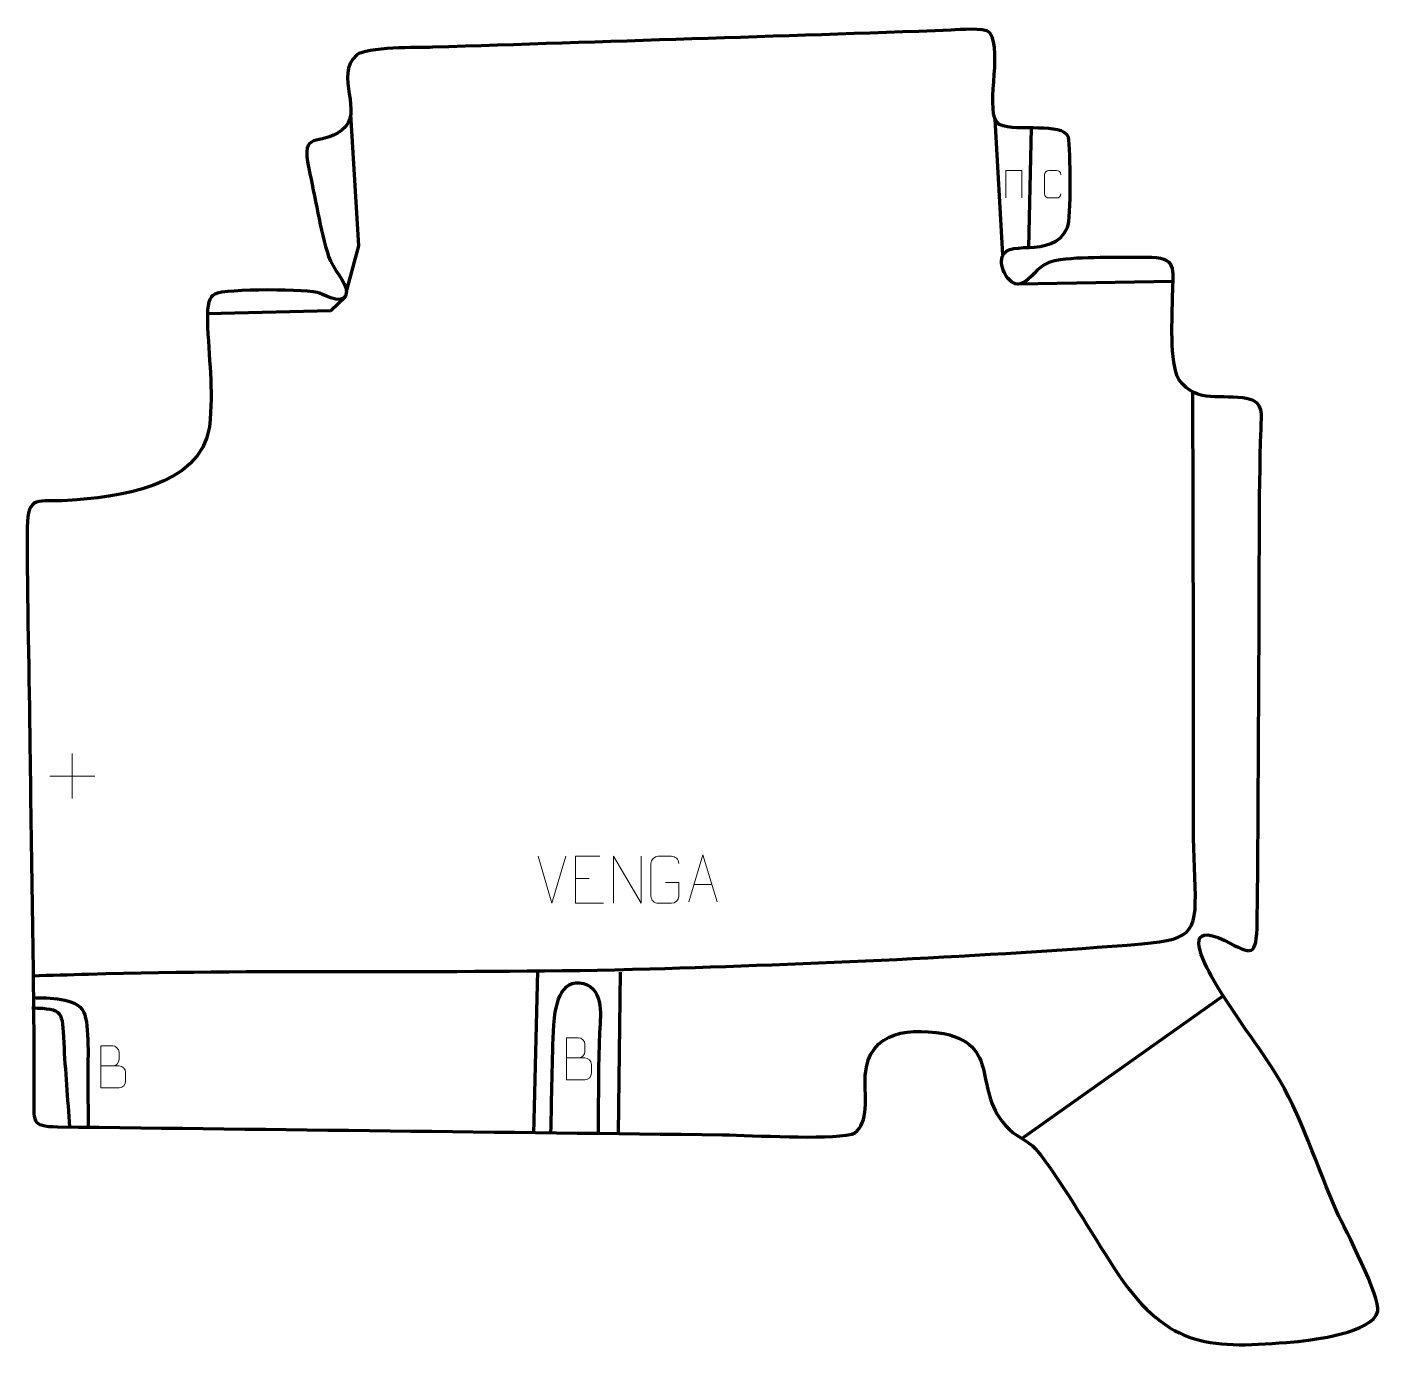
# Model space of a CAD drawing. Header units: millimetres. Extents: x -699 to 21, y 86 to 789.
import ezdxf

# ---------------------------------------------------------------- set-up
doc = ezdxf.new("R2010")
doc.units = ezdxf.units.MM
doc.header["$MEASUREMENT"] = 0
doc.layers.add('layer 2', color=7, linetype='Continuous')
doc.layers.add('layer 3', color=7, linetype='Continuous')

msp = doc.modelspace()

# ---------------------------------------------------------------- linework, layer by layer
at = {"layer": 'layer 2', "color": 142, "lineweight": 158}
for points, knots in [([(-528.9874, 647.9101), (-528.9874, 647.9101), (-522.4535, 672.2059), (-522.4535, 672.2059), (-522.4535, 672.2059), (-522.4535, 672.2059), (-526.7602, 742.1076), (-526.7602, 742.1076)], [0, 0, 0, 0, 0.33333333, 0.33333333, 0.33333333, 0.33333333, 1, 1, 1, 1]), ([(-602.8873, 636.3597), (-602.8873, 636.3597), (-537.2702, 637.81), (-537.2702, 637.81), (-537.2702, 637.81), (-537.2702, 637.81), (-529.701, 645.242), (-529.701, 645.242)], [0, 0, 0, 0, 0.33333333, 0.33333333, 0.33333333, 0.33333333, 1, 1, 1, 1]), ([(-696.0856, 284.3266), (-686.0917, 284.6157), (-676.0979, 284.9049), (-666.104, 285.1939), (-666.104, 285.1939), (-566.665, 288.0704), (-467.2259, 285.1263), (-367.7868, 288.0029), (-367.7868, 288.0029), (-283.0833, 290.4533), (-189.8174, 294.5118), (-106.3957, 301.2703), (-106.3957, 301.2703), (-77.9554, 303.5744), (-77.0647, 308.3608), (-78.3064, 336.6803), (-78.3064, 336.6803), (-79.507, 364.0633), (-78.8408, 391.8621), (-78.885, 419.2954), (-78.885, 419.2954), (-79.0324, 477.7204), (-79.1641, 536.1454), (-79.2991, 594.5704)], [0, 0, 0, 0, 0.14285714, 0.14285714, 0.14285714, 0.14285714, 0.28571429, 0.28571429, 0.28571429, 0.28571429, 0.42857143, 0.42857143, 0.42857143, 0.42857143, 0.57142857, 0.57142857, 0.57142857, 0.57142857, 0.71428571, 0.71428571, 0.71428571, 0.71428571, 1, 1, 1, 1]), ([(-420.3753, 200.8555), (-419.8468, 219.8225), (-419.8007, 239.4301), (-418.8404, 258.297), (-418.8404, 258.297), (-418.416, 266.6357), (-415.473, 283.8521), (-403.105, 280.1636), (-403.105, 280.1636), (-391.5668, 276.7225), (-394.2353, 262.0157), (-394.596, 252.6911), (-394.596, 252.6911), (-395.2391, 236.068), (-395.123, 218.7474), (-395.3206, 202.0491), (-395.3206, 202.0491), (-395.3206, 202.0491), (-395.3386, 200.5541), (-395.3386, 200.5541)], [0, 0, 0, 0, 0.16666667, 0.16666667, 0.16666667, 0.16666667, 0.33333333, 0.33333333, 0.33333333, 0.33333333, 0.5, 0.5, 0.5, 0.5, 0.66666667, 0.66666667, 0.66666667, 0.66666667, 1, 1, 1, 1]), ([(-696.1489, 267.1946), (-679.1035, 266.8315), (-680.1433, 265.4627), (-679.2262, 248.714), (-679.2262, 248.714), (-678.4135, 233.872), (-677.1564, 218.7984), (-676.1, 203.946)], [0, 0, 0, 0, 0.33333333, 0.33333333, 0.33333333, 0.33333333, 1, 1, 1, 1]), ([(-695.3415, 272.6856), (-687.4099, 272.3891), (-672.6894, 273.1211), (-668.5477, 264.8245), (-668.5477, 264.8245), (-665.4196, 258.5584), (-666.4862, 237.1093), (-666.4558, 229.1333), (-666.4558, 229.1333), (-666.4502, 227.6541), (-666.4379, 226.1764), (-666.4238, 224.6973), (-666.4238, 224.6973), (-666.3506, 218.2369), (-666.2773, 211.7764), (-666.204, 205.316), (-666.204, 205.316), (-666.204, 205.316), (-666.1871, 203.8251), (-666.1871, 203.8251)], [0, 0, 0, 0, 0.16666667, 0.16666667, 0.16666667, 0.16666667, 0.33333333, 0.33333333, 0.33333333, 0.33333333, 0.5, 0.5, 0.5, 0.5, 0.66666667, 0.66666667, 0.66666667, 0.66666667, 1, 1, 1, 1])]:
    msp.add_open_spline(points, degree=3, knots=knots, dxfattribs=at)
for points in [[(-180.2008, 667.5467), (-180.2008, 667.5467), (-184.3123, 739.4558), (-184.3123, 739.4558)], [(-165.1316, 734.9002), (-165.1316, 734.9002), (-166.5985, 671.4309), (-166.5985, 671.4309)], [(-89.8069, 653.2791), (-89.8069, 653.2791), (-171.9755, 651.944), (-171.9755, 651.944)], [(-429.3817, 200.2549), (-429.3817, 200.2549), (-427.2742, 286.8841), (-427.2742, 286.8841)], [(-383.6086, 286.2445), (-383.6086, 286.2445), (-384.6423, 200.4253), (-384.6423, 200.4253)], [(-170.0876, 197.7652), (-170.0876, 197.7652), (-63.2027, 273.6383), (-63.2027, 273.6383)]]:
    msp.add_open_spline(points, degree=3, dxfattribs=at)
at = {"layer": 'layer 2', "color": 250, "lineweight": 9}
for points, knots in [([(-178.6021, 697.7845), (-178.6021, 697.7845), (-178.6021, 712.247), (-178.6021, 712.247), (-178.6021, 712.247), (-178.6021, 712.247), (-170.1134, 712.247), (-170.1134, 712.247), (-170.1134, 712.247), (-170.1134, 712.247), (-170.1134, 697.7845), (-170.1134, 697.7845)], [0, 0, 0, 0, 0.25, 0.25, 0.25, 0.25, 0.5, 0.5, 0.5, 0.5, 1, 1, 1, 1]), ([(-149.3681, 699.9389), (-149.4501, 698.5767), (-150.4334, 697.7093), (-151.6926, 697.7029), (-151.6926, 697.7029), (-153.0598, 697.7032), (-154.427, 697.7032), (-155.7939, 697.7029), (-155.7939, 697.7029), (-156.9225, 697.6412), (-158.0788, 698.746), (-158.0722, 699.9288), (-158.0722, 699.9288), (-158.072, 703.3117), (-158.072, 706.6945), (-158.0722, 710.077), (-158.0722, 710.077), (-158.0697, 711.3305), (-157.0456, 712.3385), (-155.7837, 712.3306), (-155.7837, 712.3306), (-154.4202, 712.3306), (-153.0564, 712.3306), (-151.6926, 712.3306), (-151.6926, 712.3306), (-150.5513, 712.3514), (-149.3837, 711.4769), (-149.3681, 710.0478)], [0, 0, 0, 0, 0.125, 0.125, 0.125, 0.125, 0.25, 0.25, 0.25, 0.25, 0.375, 0.375, 0.375, 0.375, 0.5, 0.5, 0.5, 0.5, 0.625, 0.625, 0.625, 0.625, 0.75, 0.75, 0.75, 0.75, 1, 1, 1, 1]), ([(-394.3916, 347.8023), (-394.3916, 347.8023), (-407.2655, 347.8023), (-407.2655, 347.8023), (-407.2655, 347.8023), (-407.2655, 347.8023), (-407.2655, 322.8487), (-407.2655, 322.8487), (-407.2655, 322.8487), (-407.2655, 322.8487), (-392.3997, 322.8487), (-392.3997, 322.8487)], [0, 0, 0, 0, 0.25, 0.25, 0.25, 0.25, 0.5, 0.5, 0.5, 0.5, 1, 1, 1, 1]), ([(-387.16, 322.8488), (-387.16, 322.8488), (-387.16, 347.8023), (-387.16, 347.8023), (-387.16, 347.8023), (-387.16, 347.8023), (-372.5052, 322.8488), (-372.5052, 322.8488), (-372.5052, 322.8488), (-372.5052, 322.8488), (-372.5052, 347.8023), (-372.5052, 347.8023)], [0, 0, 0, 0, 0.25, 0.25, 0.25, 0.25, 0.5, 0.5, 0.5, 0.5, 1, 1, 1, 1]), ([(-359.5777, 333.8345), (-359.5777, 333.8345), (-352.4096, 333.8345), (-352.4096, 333.8345), (-352.4096, 333.8345), (-352.4096, 333.8345), (-352.4096, 326.6664), (-352.4096, 326.6664), (-352.4096, 326.6664), (-352.5493, 324.343), (-354.2265, 322.8634), (-356.3743, 322.8526), (-356.3743, 322.8526), (-358.7061, 322.853), (-361.0381, 322.853), (-363.3696, 322.8526), (-363.3696, 322.8526), (-365.2945, 322.7472), (-367.2667, 324.6317), (-367.2555, 326.649), (-367.2555, 326.649), (-367.2551, 332.4191), (-367.2551, 338.1888), (-367.2555, 343.9581), (-367.2555, 343.9581), (-367.2513, 346.0962), (-365.5045, 347.8154), (-363.3522, 347.802), (-363.3522, 347.802), (-361.0265, 347.802), (-358.7004, 347.802), (-356.3743, 347.802), (-356.3743, 347.802), (-354.4276, 347.8374), (-352.4362, 346.3459), (-352.4096, 343.9082)], [0, 0, 0, 0, 0.1, 0.1, 0.1, 0.1, 0.2, 0.2, 0.2, 0.2, 0.3, 0.3, 0.3, 0.3, 0.4, 0.4, 0.4, 0.4, 0.5, 0.5, 0.5, 0.5, 0.6, 0.6, 0.6, 0.6, 0.7, 0.7, 0.7, 0.7, 0.8, 0.8, 0.8, 0.8, 1, 1, 1, 1]), ([(-347.0482, 323.5851), (-347.0482, 323.5851), (-339.6772, 348.5386), (-339.6772, 348.5386), (-339.6772, 348.5386), (-339.6772, 348.5386), (-332.1073, 323.5851), (-332.1073, 323.5851)], [0, 0, 0, 0, 0.33333333, 0.33333333, 0.33333333, 0.33333333, 1, 1, 1, 1]), ([(-659.6246, 236.3459), (-656.3656, 236.3463), (-653.1062, 236.3463), (-649.8465, 236.3459), (-649.8465, 236.3459), (-648.0772, 236.3304), (-646.3543, 234.7754), (-646.3543, 232.9396), (-646.3543, 232.9396), (-646.3546, 231.9288), (-646.3546, 229.1975), (-646.3543, 228.1864), (-646.3543, 228.1864), (-646.3384, 226.5223), (-647.7197, 224.7185), (-649.7991, 224.7337), (-649.7991, 224.7337), (-653.0591, 224.734), (-656.3188, 224.734), (-659.5781, 224.7337), (-659.5781, 224.7337), (-659.5781, 232.1841), (-659.5781, 239.6342), (-659.5781, 247.084), (-659.5781, 247.084), (-657.452, 247.084), (-655.3256, 247.084), (-653.1991, 247.084), (-653.1991, 247.084), (-651.6936, 247.0998), (-649.8156, 245.3886), (-649.7997, 243.6309), (-649.7997, 243.6309), (-649.8001, 241.7803), (-649.8001, 241.6496), (-649.7997, 239.7987), (-649.7997, 239.7987), (-649.7843, 237.9481), (-651.4452, 236.3304), (-653.2456, 236.3459)], [0, 0, 0, 0, 0.09090909, 0.09090909, 0.09090909, 0.09090909, 0.18181818, 0.18181818, 0.18181818, 0.18181818, 0.27272727, 0.27272727, 0.27272727, 0.27272727, 0.36363636, 0.36363636, 0.36363636, 0.36363636, 0.45454545, 0.45454545, 0.45454545, 0.45454545, 0.54545455, 0.54545455, 0.54545455, 0.54545455, 0.63636364, 0.63636364, 0.63636364, 0.63636364, 0.72727273, 0.72727273, 0.72727273, 0.72727273, 0.81818182, 0.81818182, 0.81818182, 0.81818182, 1, 1, 1, 1]), ([(-412.115, 240.6139), (-408.856, 240.6143), (-405.5966, 240.6143), (-402.3369, 240.6139), (-402.3369, 240.6139), (-400.5676, 240.5984), (-398.8447, 239.0434), (-398.8447, 237.2076), (-398.8447, 237.2076), (-398.845, 236.1968), (-398.845, 233.4655), (-398.8447, 232.4544), (-398.8447, 232.4544), (-398.8288, 230.7903), (-400.2101, 228.9865), (-402.2895, 229.0017), (-402.2895, 229.0017), (-405.5495, 229.002), (-408.8092, 229.002), (-412.0685, 229.0017), (-412.0685, 229.0017), (-412.0685, 236.4521), (-412.0685, 243.9022), (-412.0685, 251.352), (-412.0685, 251.352), (-409.9424, 251.352), (-407.816, 251.352), (-405.6895, 251.352), (-405.6895, 251.352), (-404.184, 251.3678), (-402.306, 249.6566), (-402.2901, 247.8989), (-402.2901, 247.8989), (-402.2905, 246.0483), (-402.2905, 245.9176), (-402.2901, 244.0667), (-402.2901, 244.0667), (-402.2747, 242.2161), (-403.9356, 240.5984), (-405.736, 240.6139)], [0, 0, 0, 0, 0.09090909, 0.09090909, 0.09090909, 0.09090909, 0.18181818, 0.18181818, 0.18181818, 0.18181818, 0.27272727, 0.27272727, 0.27272727, 0.27272727, 0.36363636, 0.36363636, 0.36363636, 0.36363636, 0.45454545, 0.45454545, 0.45454545, 0.45454545, 0.54545455, 0.54545455, 0.54545455, 0.54545455, 0.63636364, 0.63636364, 0.63636364, 0.63636364, 0.72727273, 0.72727273, 0.72727273, 0.72727273, 0.81818182, 0.81818182, 0.81818182, 0.81818182, 1, 1, 1, 1])]:
    msp.add_open_spline(points, degree=3, knots=knots, dxfattribs=at)
for points in [[(-674.685, 402.4147), (-674.685, 402.4147), (-674.685, 378.4368), (-674.685, 378.4368)], [(-686.6739, 390.4257), (-686.6739, 390.4257), (-662.696, 390.4257), (-662.696, 390.4257)], [(-419.8326, 322.8487), (-419.8326, 322.8487), (-427.1544, 347.8023), (-427.1544, 347.8023)], [(-412.5107, 347.8023), (-412.5107, 347.8023), (-419.8325, 322.8487), (-419.8325, 322.8487)], [(-407.2655, 335.9226), (-407.2655, 335.9226), (-400.0974, 335.9226), (-400.0974, 335.9226)], [(-344.3256, 332.8345), (-344.3256, 332.8345), (-334.8299, 332.8345), (-334.8299, 332.8345)]]:
    msp.add_open_spline(points, degree=3, dxfattribs=at)
at = {"layer": 'layer 3', "color": 242, "lineweight": 158}
msp.add_open_spline([(-483.2273, 777.7743), (-391.3945, 780.8029), (-299.4697, 783.5851), (-207.6562, 786.8862), (-207.6562, 786.8862), (-202.87, 787.0582), (-190.666, 788.542), (-187.1562, 785.5506), (-187.1562, 785.5506), (-179.8458, 775.2075), (-190.5421, 742.4983), (-182.2405, 736.6958), (-182.2405, 736.6958), (-171.844, 732.5611), (-149.1999, 738.1465), (-145.3589, 730.091), (-145.3589, 730.091), (-144.4112, 723.1732), (-143.8126, 686.9556), (-145.9465, 681.9898), (-145.9465, 681.9898), (-153.8405, 663.6198), (-180.7867, 678.2116), (-181.0596, 664.0638), (-181.0596, 664.0638), (-181.1589, 658.9125), (-175.4568, 648.5802), (-168.7479, 653.0286), (-168.7479, 653.0286), (-162.8257, 656.9554), (-162.0172, 661.968), (-152.6216, 664.3495), (-152.6216, 664.3495), (-138.233, 666.8804), (-119.2238, 665.618), (-104.0894, 666.1006), (-104.0894, 666.1006), (-86.9933, 665.9816), (-89.83, 660.7322), (-90.0648, 645.9354), (-90.0648, 645.9354), (-90.26, 635.0361), (-91.7591, 610.1798), (-86.7902, 601.1753), (-86.7902, 601.1753), (-76.6277, 587.6803), (-64.2216, 593.8798), (-50.1739, 591.0032), (-50.1739, 591.0032), (-41.4316, 589.213), (-42.8399, 582.5605), (-43.0975, 574.9145), (-43.0975, 574.9145), (-44.3582, 537.5027), (-43.8346, 499.1628), (-44.1136, 461.6404), (-44.1136, 461.6404), (-44.4832, 412.0418), (-44.5149, 362.3042), (-45.1192, 312.7293), (-45.1192, 312.7293), (-45.5186, 293.8327), (-47.5597, 295.2358), (-62.2832, 303.0406), (-62.2832, 303.0406), (-83.5832, 313.0929), (-75.5335, 295.539), (-69.5929, 284.3145), (-69.5929, 284.3145), (-59.2456, 265.9289), (-46.8494, 250.296), (-35.5125, 232.7764), (-35.5125, 232.7764), (-22.2127, 211.4448), (-13.0479, 182.1454), (-2.723, 158.5238), (-2.723, 158.5238), (1.5592, 149.7203), (20.608, 113.2853), (18.915, 105.9558), (18.915, 105.9558), (16.2835, 94.563), (-15.4332, 90.663), (-25.4697, 89.7739), (-25.4697, 89.7739), (-69.1842, 85.9486), (-92.1497, 86.1095), (-118.5801, 125.1406), (-118.5801, 125.1406), (-131.8285, 144.9699), (-143.949, 166.629), (-157.7453, 185.8299), (-157.7453, 185.8299), (-164.6661, 195.2663), (-165.5697, 194.6976), (-174.8426, 200.8205), (-174.8426, 200.8205), (-198.7302, 221.3509), (-179.1692, 246.0231), (-211.566, 253.6756), (-211.566, 253.6756), (-233.5162, 257.001), (-254.1965, 253.679), (-253.4741, 226.5407), (-253.4741, 226.5407), (-253.2819, 219.3232), (-251.7766, 203.0281), (-260.4605, 200.1719), (-260.4605, 200.1719), (-275.1163, 196.9891), (-311.9621, 199.549), (-329.1388, 199.756), (-329.1388, 199.756), (-446.9053, 201.1781), (-564.676, 202.5852), (-682.4411, 204.0234), (-682.4411, 204.0234), (-697.073, 204.2021), (-695.04, 207.2339), (-695.0444, 221.0714), (-695.0444, 221.0714), (-695.0635, 282.2039), (-696.4642, 343.763), (-697.1629, 404.9398), (-697.1629, 404.9398), (-697.6402, 444.1005), (-698.6471, 483.5595), (-698.6893, 522.6814), (-698.6893, 522.6814), (-698.136, 540.184), (-693.0468, 536.0113), (-677.2635, 536.8889), (-677.2635, 536.8889), (-651.3413, 538.56), (-606.5361, 543.8983), (-601.8515, 576.0463), (-601.8515, 576.0463), (-599.5604, 596.7813), (-602.2747, 612.4945), (-602.9185, 632.6448), (-602.9185, 632.6448), (-603.0464, 641.2921), (-601.9733, 645.016), (-598.9721, 646.6115), (-598.9721, 646.6115), (-593.4406, 649.552), (-547.9261, 649.3074), (-543.254, 647.1351), (-543.254, 647.1351), (-539.8074, 645.5327), (-529.1777, 640.054), (-528.9874, 647.9101), (-528.9874, 647.9101), (-528.868, 652.8385), (-536.4706, 660.2787), (-538.4714, 666.5695), (-538.4714, 666.5695), (-542.9203, 680.5574), (-545.7358, 698.6779), (-549.0405, 713.3607), (-549.0405, 713.3607), (-553.3484, 734.3566), (-543.5961, 724.6689), (-531.4666, 733.678), (-531.4666, 733.678), (-519.0554, 742.8964), (-535.9503, 762.9343), (-523.5891, 773.645), (-523.5891, 773.645), (-518.5493, 778.0117), (-490.8049, 777.566), (-483.2273, 777.7743)], degree=3, knots=[0, 0, 0, 0, 0.02272727, 0.02272727, 0.02272727, 0.02272727, 0.04545455, 0.04545455, 0.04545455, 0.04545455, 0.06818182, 0.06818182, 0.06818182, 0.06818182, 0.09090909, 0.09090909, 0.09090909, 0.09090909, 0.11363636, 0.11363636, 0.11363636, 0.11363636, 0.13636364, 0.13636364, 0.13636364, 0.13636364, 0.15909091, 0.15909091, 0.15909091, 0.15909091, 0.18181818, 0.18181818, 0.18181818, 0.18181818, 0.20454545, 0.20454545, 0.20454545, 0.20454545, 0.22727273, 0.22727273, 0.22727273, 0.22727273, 0.25, 0.25, 0.25, 0.25, 0.27272727, 0.27272727, 0.27272727, 0.27272727, 0.29545455, 0.29545455, 0.29545455, 0.29545455, 0.31818182, 0.31818182, 0.31818182, 0.31818182, 0.34090909, 0.34090909, 0.34090909, 0.34090909, 0.36363636, 0.36363636, 0.36363636, 0.36363636, 0.38636364, 0.38636364, 0.38636364, 0.38636364, 0.40909091, 0.40909091, 0.40909091, 0.40909091, 0.43181818, 0.43181818, 0.43181818, 0.43181818, 0.45454545, 0.45454545, 0.45454545, 0.45454545, 0.47727273, 0.47727273, 0.47727273, 0.47727273, 0.5, 0.5, 0.5, 0.5, 0.52272727, 0.52272727, 0.52272727, 0.52272727, 0.54545455, 0.54545455, 0.54545455, 0.54545455, 0.56818182, 0.56818182, 0.56818182, 0.56818182, 0.59090909, 0.59090909, 0.59090909, 0.59090909, 0.61363636, 0.61363636, 0.61363636, 0.61363636, 0.63636364, 0.63636364, 0.63636364, 0.63636364, 0.65909091, 0.65909091, 0.65909091, 0.65909091, 0.68181818, 0.68181818, 0.68181818, 0.68181818, 0.70454545, 0.70454545, 0.70454545, 0.70454545, 0.72727273, 0.72727273, 0.72727273, 0.72727273, 0.75, 0.75, 0.75, 0.75, 0.77272727, 0.77272727, 0.77272727, 0.77272727, 0.79545455, 0.79545455, 0.79545455, 0.79545455, 0.81818182, 0.81818182, 0.81818182, 0.81818182, 0.84090909, 0.84090909, 0.84090909, 0.84090909, 0.86363636, 0.86363636, 0.86363636, 0.86363636, 0.88636364, 0.88636364, 0.88636364, 0.88636364, 0.90909091, 0.90909091, 0.90909091, 0.90909091, 0.93181818, 0.93181818, 0.93181818, 0.93181818, 0.95454545, 0.95454545, 0.95454545, 0.95454545, 1, 1, 1, 1], dxfattribs=at)

doc.saveas('drawing.dxf')
